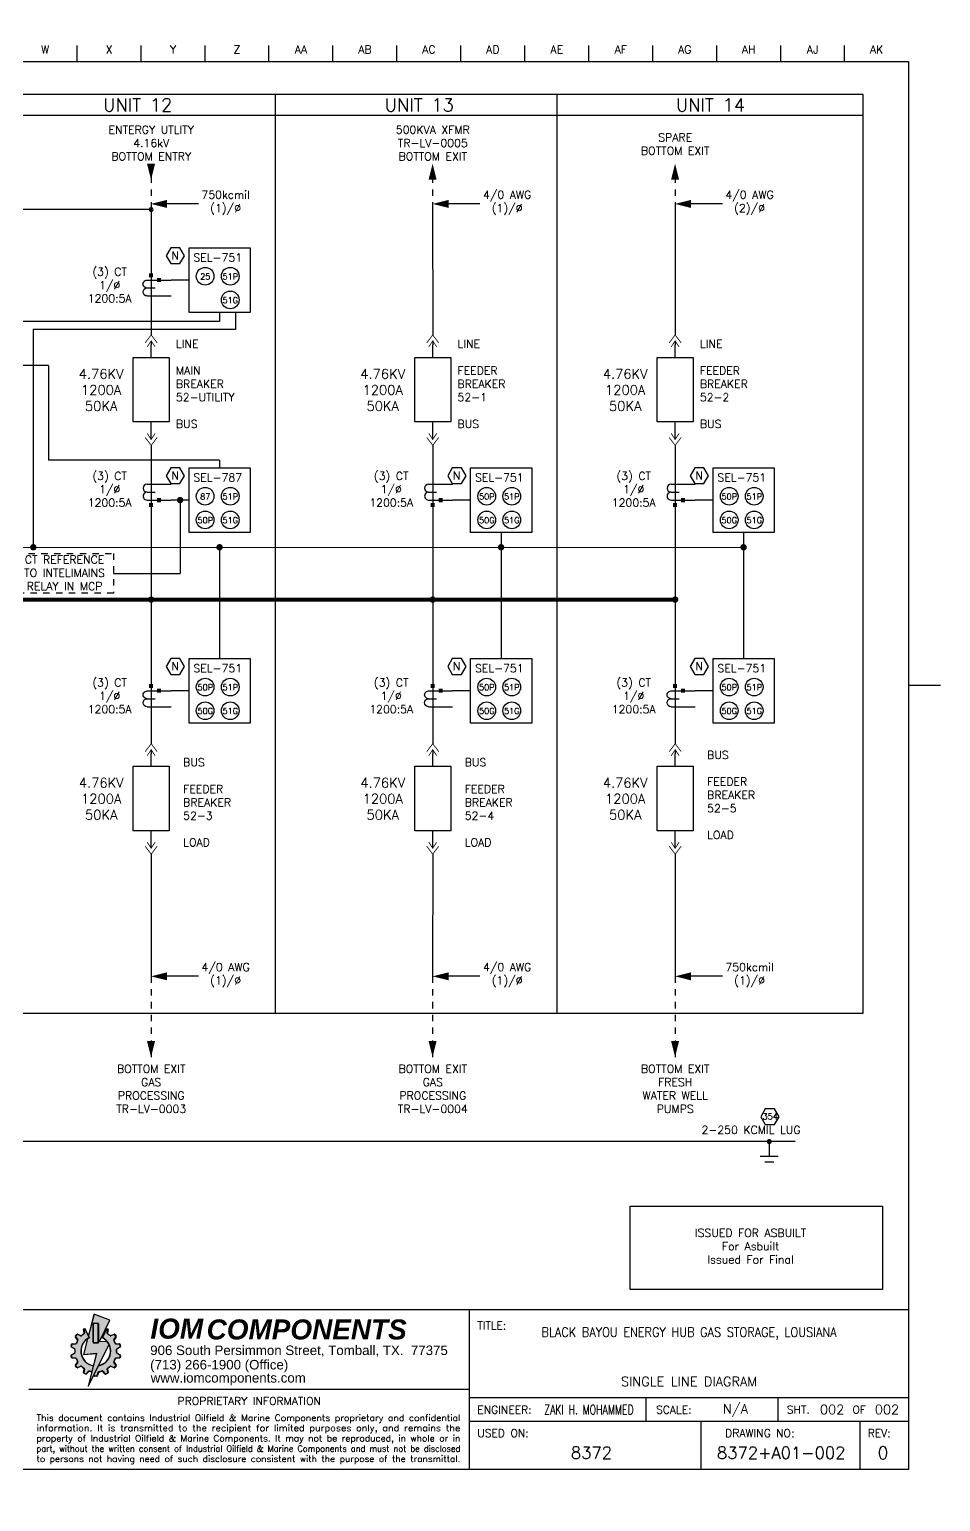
# Model space of a CAD drawing. Header units: inches. Extents: x -0.7 to 34.5, y -0.5 to 22.5.
# Drawn here: x 20.25 to 34.5, y -0.5 to 22.5 of the extents above; entities that cross this region are included whole.
import ezdxf
from ezdxf.enums import TextEntityAlignment as Align

# ---------------------------------------------------------------- set-up
doc = ezdxf.new("R2010")
doc.units = ezdxf.units.IN
doc.header["$MEASUREMENT"] = 0
doc.linetypes.add('HIDDEN', pattern=[0.375, 0.25, -0.125])
for name, color, linetype in [('BM', 5, 'Continuous'), ('INFORBORDER', 3, 'Continuous'), ('OBJ', 3, 'Continuous'), ('SYMS', 7, 'Continuous'), ('TEXT', 3, 'Continuous'), ('TEXT2', 8, 'Continuous'), ('WIRES', 7, 'Continuous')]:
    doc.layers.add(name, color=color, linetype=linetype)
doc.styles.add('IDS', font='arial.ttf')
doc.styles.add('LOGO', font='arialbi.ttf')
doc.styles.get("Standard").update_dxf_attribs({"font": 'ROMANS.SHX'})
doc.styles.add('TITLEBLK', font='romans.shx')
doc.styles.add('WD', font='txt')

# ---------------------------------------------------------------- blocks, each defined once
blk = doc.blocks.new('TITLE')
at = {"layer": 'TEXT', "style": 'TITLEBLK'}
for tag, height, p in [('LINE1', 0.148, (3.433, -0.311)), ('LINE2', 0.148, (3.433, -0.561)), ('LINE3', 0.148, (3.433, -0.811)), ('LINE4', 0.148, (3.433, -1.061)), ('ENG', 0.148, (1.868, -1.501)), ('SCALE', 0.148, (4.159, -1.498)), ('SHT', 0.148, (5.67, -1.499)), ('OF', 0.148, (6.528, -1.499)), ('PROJECT', 0.148, (1.907, -2.173)), ('DWGNO', 0.197, (4.983, -2.173)), ('REV', 0.197, (6.467, -2.173))]:
    blk.add_attdef(tag, text='', height=height, dxfattribs=at).set_placement(p, align=Align.MIDDLE)
blk = doc.blocks.new('IOM_TITLE_BLOCK_BORDER')
at = {"layer": 'INFORBORDER', "color": 5}
for p, q in [((17, 22), (17, 22.5)), ((1, 22), (1, 22.25)), ((2, 22), (2, 22.25)), ((3, 22), (3, 22.25)), ((4, 22), (4, 22.25)), ((5, 22), (5, 22.25)), ((6, 22), (6, 22.25)), ((7, 22), (7, 22.25)), ((8, 22), (8, 22.25)), ((9, 22), (9, 22.25)), ((10, 22), (10, 22.25)), ((11, 22), (11, 22.25)), ((12, 22), (12, 22.25)), ((13, 22), (13, 22.25)), ((14, 22), (14, 22.25)), ((15, 22), (15, 22.25)), ((16, 22), (16, 22.25)), ((18, 22), (18, 22.25)), ((19, 22), (19, 22.25)), ((20, 22), (20, 22.25)), ((21, 22), (21, 22.25)), ((22, 22), (22, 22.25)), ((23, 22), (23, 22.25)), ((24, 22), (24, 22.25)), ((25, 22), (25, 22.25)), ((26, 22), (26, 22.25)), ((27, 22), (27, 22.25)), ((28, 22), (28, 22.25)), ((29, 22), (29, 22.25)), ((30, 22), (30, 22.25)), ((31, 22), (31, 22.25)), ((32, 22), (32, 22.25)), ((33, 22), (33, 22.25)), ((0, 0), (0, 22)), ((0, 22), (34, 22)), ((34, 22), (34, 0)), ((0, 12.25), (-0.5, 12.25)), ((34.5, 12.25), (34, 12.25)), ((34, 0), (0, 0)), ((17, -0.5), (17, 0))]:
    blk.add_line(p, q, dxfattribs=at)
at = {"color": 7, "ltscale": 0.2}
for s, p in [('A', (0.5, 22.125)), ('B', (1.5, 22.125)), ('C', (2.5, 22.125)), ('D', (3.5, 22.125)), ('E', (4.5, 22.125)), ('F', (5.5, 22.125)), ('G', (6.5, 22.125)), ('H', (7.5, 22.125)), ('J', (8.5, 22.125)), ('K', (9.5, 22.125)), ('L', (10.5, 22.125)), ('M', (11.5, 22.125)), ('N', (12.5, 22.125)), ('P', (13.5, 22.125)), ('Q', (14.5, 22.125)), ('R', (15.5, 22.125)), ('S', (16.5, 22.125)), ('T', (17.5, 22.125)), ('U', (18.5, 22.125)), ('V', (19.5, 22.125)), ('W', (20.5, 22.125)), ('X', (21.5, 22.125)), ('Y', (22.5, 22.125)), ('Z', (23.5, 22.125)), ('AA', (24.5, 22.125)), ('AB', (25.5, 22.125)), ('AC', (26.5, 22.125)), ('AD', (27.5, 22.125)), ('AE', (28.5, 22.125)), ('AF', (29.5, 22.125)), ('AG', (30.5, 22.125)), ('AH', (31.5, 22.125)), ('AJ', (32.5, 22.125)), ('AK', (33.5, 22.125))]:
    blk.add_text(s, height=0.125, dxfattribs=at).set_placement(p, align=Align.CENTER)
blk = doc.blocks.new('A$Cb4c55d7e')
at = {"ltscale": 0.2}
h = blk.add_hatch(color=9, dxfattribs=at)
h.dxf.hatch_style = 1
h.paths.add_polyline_path([(0.282, 0.758), (0.215, 0.898), (0.203, 0.892, 0.339454), (0.199, 0.884), (0.209, 0.832, -0.298347), (0.203, 0.818, 0.037598), (0.165, 0.787, -0.298347), (0.15, 0.785), (0.101, 0.806, 0.339454), (0.093, 0.804), (0.072, 0.778, 0.339454), (0.072, 0.77), (0.104, 0.727, -0.298347), (0.105, 0.711, 0.037598), (0.083, 0.667, -0.298347), (0.071, 0.658), (0.018, 0.656, 0.339454), (0.011, 0.651), (0.004, 0.618, 0.339454), (0.007, 0.611), (0.054, 0.586, -0.298347), (0.062, 0.573, 0.037598), (0.062, 0.524, -0.298347), (0.054, 0.51), (0.007, 0.485, 0.339454), (0.004, 0.478), (0.011, 0.445, 0.339454), (0.018, 0.44), (0.071, 0.438, -0.298347), (0.083, 0.429, 0.037598), (0.105, 0.385, -0.298347), (0.104, 0.37), (0.072, 0.327, 0.339454), (0.072, 0.318), (0.093, 0.292, 0.339454), (0.101, 0.29), (0.15, 0.311, -0.298347), (0.165, 0.309, 0.037598), (0.203, 0.278, -0.298347), (0.209, 0.264), (0.199, 0.212, 0.339454), (0.203, 0.204), (0.233, 0.19, 0.339454), (0.241, 0.192), (0.276, 0.232, -0.298347), (0.291, 0.236, 0.028018), (0.326, 0.227), (0.338, 0.272), (0.349, 0.317, -0.726415)])
h.paths.add_polyline_path([(0.426, 0.973, 0.414214), (0.42, 0.98), (0.355, 0.98, 0.414214), (0.348, 0.973), (0.348, 0.685, 0.414214), (0.355, 0.678), (0.42, 0.678, 0.414214), (0.426, 0.685)])
at = {"ltscale": 0.2, "true_color": 0xffe52b}
h = blk.add_hatch(color=2, dxfattribs=at)
h.dxf.hatch_style = 1
h.paths.add_polyline_path([(0.606, 1.032), (0.36, 1.122), (0.272, 0.788), (0.287, 0.756, 0.035268), (0.259, 0.74), (0.194, 0.496), (0.398, 0.513), (0.27, 0.001), (0.594, 0.652, 0.047663), (0.57, 0.689), (0.444, 0.696)])
h.paths.add_polyline_path([(0.43, 0.973), (0.43, 0.685, -0.414214), (0.42, 0.675), (0.355, 0.675, -0.414214), (0.344, 0.685), (0.344, 0.973, -0.414214), (0.355, 0.984), (0.42, 0.984, -0.414214)], flags=16)
h.paths.add_polyline_path([(0.426, 0.973), (0.426, 0.685, -0.414214), (0.42, 0.678), (0.355, 0.678, -0.414214), (0.348, 0.685), (0.348, 0.973, -0.414214), (0.355, 0.98), (0.42, 0.98, -0.414214)], flags=0)
at = {"ltscale": 0.2}
h = blk.add_hatch(color=9, dxfattribs=at)
h.dxf.hatch_style = 1
h.paths.add_polyline_path([(0.428, 0.317), (0.359, 0.18), (0.364, 0.164, 0.339454), (0.37, 0.159), (0.404, 0.159, 0.339454), (0.411, 0.164), (0.424, 0.215, -0.298347), (0.436, 0.225, 0.037598), (0.484, 0.236, -0.298347), (0.498, 0.232), (0.533, 0.192, 0.339454), (0.541, 0.19), (0.571, 0.204, 0.339454), (0.575, 0.212), (0.565, 0.264, -0.298347), (0.571, 0.278, 0.037598), (0.609, 0.309, -0.298347), (0.624, 0.311), (0.673, 0.29, 0.339454), (0.681, 0.292), (0.702, 0.318, 0.339454), (0.702, 0.327), (0.671, 0.37, -0.298347), (0.67, 0.385, 0.037598), (0.691, 0.429, -0.298347), (0.703, 0.438), (0.757, 0.44, 0.339454), (0.763, 0.445), (0.771, 0.478, 0.339454), (0.767, 0.485), (0.72, 0.51, -0.298347), (0.713, 0.524, 0.037598), (0.713, 0.573, -0.298347), (0.72, 0.586), (0.767, 0.611, 0.339454), (0.771, 0.618), (0.763, 0.651, 0.339454), (0.757, 0.656), (0.703, 0.658, -0.298347), (0.691, 0.667, 0.037598), (0.67, 0.711, -0.298347), (0.671, 0.727), (0.702, 0.77, 0.339454), (0.702, 0.778), (0.681, 0.804, 0.339454), (0.673, 0.806), (0.624, 0.785, -0.298347), (0.609, 0.787, 0.037598), (0.571, 0.818, -0.298347), (0.565, 0.832), (0.575, 0.884, 0.339454), (0.571, 0.892), (0.559, 0.898), (0.492, 0.758, -0.723256)])
at = {"color": 7, "linetype": 'Continuous', "lineweight": 25}
for p, q in [((0.359, 1.119), (0.271, 0.789)), ((0.36, 1.122), (0.272, 0.788)), ((0.344, 0.685), (0.344, 0.973)), ((0.344, 0.973), (0.348, 0.973)), ((0.348, 0.973), (0.348, 0.685)), ((0.355, 0.984), (0.355, 0.98)), ((0.355, 0.984), (0.42, 0.984)), ((0.42, 0.98), (0.355, 0.98)), ((0.36, 1.122), (0.359, 1.119)), ((0.606, 1.032), (0.36, 1.122)), ((0.42, 0.984), (0.42, 0.98)), ((0.426, 0.685), (0.426, 0.973)), ((0.43, 0.973), (0.426, 0.973)), ((0.43, 0.973), (0.43, 0.685)), ((0.444, 0.696), (0.606, 1.032)), ((0.445, 0.696), (0.605, 1.029)), ((0.606, 1.032), (0.605, 1.029)), ((0.069, 0.78), (0.09, 0.806)), ((0.069, 0.78), (0.072, 0.778)), ((0.069, 0.767), (0.072, 0.77)), ((0.101, 0.724), (0.069, 0.767)), ((0.093, 0.804), (0.072, 0.778)), ((0.072, 0.77), (0.104, 0.727)), ((0.09, 0.806), (0.093, 0.804)), ((0.103, 0.809), (0.101, 0.806)), ((0.15, 0.785), (0.101, 0.806)), ((0.101, 0.724), (0.104, 0.727)), ((0.102, 0.713), (0.105, 0.711)), ((0.103, 0.809), (0.152, 0.788)), ((0.152, 0.788), (0.15, 0.785)), ((0.163, 0.79), (0.165, 0.787)), ((0.258, 0.74), (0.193, 0.493)), ((0.259, 0.74), (0.194, 0.496)), ((0.206, 0.831), (0.196, 0.884)), ((0.196, 0.884), (0.199, 0.884)), ((0.199, 0.884), (0.209, 0.832)), ((0.201, 0.895), (0.217, 0.902)), ((0.201, 0.895), (0.203, 0.892)), ((0.201, 0.821), (0.203, 0.818)), ((0.215, 0.898), (0.203, 0.892)), ((0.206, 0.831), (0.209, 0.832)), ((0.217, 0.902), (0.215, 0.898)), ((0.282, 0.758), (0.215, 0.898)), ((0.217, 0.902), (0.287, 0.756)), ((0.57, 0.689), (0.444, 0.696)), ((0.487, 0.756), (0.558, 0.902)), ((0.559, 0.898), (0.492, 0.758)), ((0.558, 0.902), (0.573, 0.895)), ((0.558, 0.902), (0.559, 0.898)), ((0.571, 0.892), (0.559, 0.898)), ((0.565, 0.832), (0.575, 0.884)), ((0.565, 0.832), (0.569, 0.831)), ((0.579, 0.884), (0.569, 0.831)), ((0.573, 0.895), (0.571, 0.892)), ((0.571, 0.818), (0.573, 0.821)), ((0.579, 0.884), (0.575, 0.884)), ((0.609, 0.787), (0.612, 0.79)), ((0.623, 0.788), (0.672, 0.809)), ((0.624, 0.785), (0.623, 0.788)), ((0.673, 0.806), (0.624, 0.785)), ((0.67, 0.711), (0.673, 0.713)), ((0.671, 0.727), (0.702, 0.77)), ((0.671, 0.727), (0.673, 0.724)), ((0.673, 0.806), (0.672, 0.809)), ((0.705, 0.767), (0.673, 0.724)), ((0.681, 0.804), (0.684, 0.806)), ((0.702, 0.778), (0.681, 0.804)), ((0.684, 0.806), (0.705, 0.78)), ((0.702, 0.778), (0.705, 0.78)), ((0.702, 0.77), (0.705, 0.767)), ((0, 0.619), (0.008, 0.652)), ((0, 0.619), (0.004, 0.618)), ((0, 0.477), (0.004, 0.478)), ((0.008, 0.444), (0, 0.477)), ((0.011, 0.651), (0.004, 0.618)), ((0.004, 0.478), (0.011, 0.445)), ((0.005, 0.608), (0.007, 0.611)), ((0.053, 0.583), (0.005, 0.608)), ((0.005, 0.488), (0.053, 0.513)), ((0.005, 0.488), (0.007, 0.485)), ((0.007, 0.611), (0.054, 0.586)), ((0.054, 0.51), (0.007, 0.485)), ((0.008, 0.652), (0.011, 0.651)), ((0.017, 0.66), (0.071, 0.662)), ((0.017, 0.66), (0.018, 0.656)), ((0.071, 0.658), (0.018, 0.656)), ((0.053, 0.583), (0.054, 0.586)), ((0.053, 0.513), (0.054, 0.51)), ((0.058, 0.573), (0.062, 0.573)), ((0.058, 0.523), (0.062, 0.524)), ((0.071, 0.662), (0.071, 0.658)), ((0.08, 0.669), (0.083, 0.667)), ((0.193, 0.493), (0.397, 0.509)), ((0.194, 0.496), (0.193, 0.493)), ((0.194, 0.496), (0.398, 0.513)), ((0.27, 0.001), (0.594, 0.652)), ((0.398, 0.513), (0.27, 0.001)), ((0.348, 0.685), (0.344, 0.685)), ((0.397, 0.509), (0.349, 0.32)), ((0.355, 0.678), (0.42, 0.678)), ((0.355, 0.678), (0.355, 0.675)), ((0.42, 0.675), (0.355, 0.675)), ((0.398, 0.513), (0.397, 0.509)), ((0.42, 0.678), (0.42, 0.675)), ((0.426, 0.685), (0.43, 0.685)), ((0.43, 0.321), (0.594, 0.651)), ((0.691, 0.667), (0.694, 0.669)), ((0.703, 0.658), (0.704, 0.662)), ((0.757, 0.656), (0.703, 0.658)), ((0.704, 0.662), (0.757, 0.66)), ((0.713, 0.573), (0.716, 0.573)), ((0.713, 0.524), (0.716, 0.523)), ((0.72, 0.586), (0.767, 0.611)), ((0.72, 0.586), (0.722, 0.583)), ((0.72, 0.51), (0.722, 0.513)), ((0.767, 0.485), (0.72, 0.51)), ((0.769, 0.608), (0.722, 0.583)), ((0.722, 0.513), (0.769, 0.488)), ((0.757, 0.656), (0.757, 0.66)), ((0.763, 0.651), (0.767, 0.652)), ((0.771, 0.618), (0.763, 0.651)), ((0.763, 0.445), (0.771, 0.478)), ((0.767, 0.652), (0.774, 0.619)), ((0.767, 0.611), (0.769, 0.608)), ((0.767, 0.485), (0.769, 0.488)), ((0.774, 0.477), (0.767, 0.444)), ((0.771, 0.618), (0.774, 0.619)), ((0.771, 0.478), (0.774, 0.477)), ((0.008, 0.444), (0.011, 0.445)), ((0.017, 0.436), (0.018, 0.44)), ((0.071, 0.434), (0.017, 0.436)), ((0.018, 0.44), (0.071, 0.438)), ((0.069, 0.329), (0.101, 0.372)), ((0.069, 0.329), (0.072, 0.327)), ((0.069, 0.316), (0.072, 0.318)), ((0.09, 0.29), (0.069, 0.316)), ((0.071, 0.434), (0.071, 0.438)), ((0.104, 0.37), (0.072, 0.327)), ((0.072, 0.318), (0.093, 0.292)), ((0.08, 0.428), (0.083, 0.429)), ((0.09, 0.29), (0.093, 0.292)), ((0.101, 0.372), (0.104, 0.37)), ((0.101, 0.29), (0.15, 0.311)), ((0.103, 0.287), (0.101, 0.29)), ((0.102, 0.383), (0.105, 0.385)), ((0.152, 0.308), (0.103, 0.287)), ((0.152, 0.308), (0.15, 0.311)), ((0.163, 0.306), (0.165, 0.309)), ((0.196, 0.212), (0.206, 0.265)), ((0.209, 0.264), (0.199, 0.212)), ((0.201, 0.275), (0.203, 0.278)), ((0.206, 0.265), (0.209, 0.264)), ((0.241, 0.192), (0.276, 0.232)), ((0.27, 0), (0.428, 0.317)), ((0.338, 0.272), (0.27, 0)), ((0.279, 0.23), (0.276, 0.232)), ((0.29, 0.233), (0.291, 0.236)), ((0.484, 0.236), (0.485, 0.233)), ((0.498, 0.232), (0.495, 0.23)), ((0.498, 0.232), (0.533, 0.192)), ((0.565, 0.264), (0.569, 0.265)), ((0.575, 0.212), (0.565, 0.264)), ((0.569, 0.265), (0.579, 0.212)), ((0.571, 0.278), (0.573, 0.275)), ((0.609, 0.309), (0.612, 0.306)), ((0.624, 0.311), (0.623, 0.308)), ((0.672, 0.287), (0.623, 0.308)), ((0.624, 0.311), (0.673, 0.29)), ((0.67, 0.385), (0.673, 0.383)), ((0.671, 0.37), (0.673, 0.372)), ((0.702, 0.327), (0.671, 0.37)), ((0.673, 0.372), (0.705, 0.329)), ((0.681, 0.292), (0.702, 0.318)), ((0.681, 0.292), (0.684, 0.29)), ((0.705, 0.316), (0.684, 0.29)), ((0.691, 0.429), (0.694, 0.428)), ((0.702, 0.327), (0.705, 0.329)), ((0.702, 0.318), (0.705, 0.316)), ((0.703, 0.438), (0.757, 0.44)), ((0.703, 0.438), (0.704, 0.434)), ((0.757, 0.436), (0.704, 0.434)), ((0.757, 0.44), (0.757, 0.436)), ((0.763, 0.445), (0.767, 0.444)), ((0.196, 0.212), (0.199, 0.212)), ((0.201, 0.201), (0.203, 0.204)), ((0.232, 0.187), (0.201, 0.201)), ((0.203, 0.204), (0.233, 0.19)), ((0.232, 0.187), (0.233, 0.19)), ((0.244, 0.189), (0.241, 0.192)), ((0.279, 0.23), (0.244, 0.189)), ((0.36, 0.163), (0.357, 0.175)), ((0.359, 0.18), (0.364, 0.164)), ((0.364, 0.164), (0.36, 0.163)), ((0.37, 0.159), (0.37, 0.155)), ((0.37, 0.159), (0.404, 0.159)), ((0.404, 0.155), (0.37, 0.155)), ((0.404, 0.159), (0.404, 0.155)), ((0.411, 0.164), (0.424, 0.215)), ((0.411, 0.164), (0.414, 0.163)), ((0.428, 0.214), (0.414, 0.163)), ((0.424, 0.215), (0.428, 0.214)), ((0.53, 0.189), (0.495, 0.23)), ((0.533, 0.192), (0.53, 0.189)), ((0.541, 0.19), (0.571, 0.204)), ((0.541, 0.19), (0.543, 0.187)), ((0.573, 0.201), (0.543, 0.187)), ((0.571, 0.204), (0.573, 0.201)), ((0.575, 0.212), (0.579, 0.212))]:
    blk.add_line(p, q, dxfattribs=at)
at = {"color": 7, "ltscale": 0.2}
blk.add_line((0.436, 0.225), (0.436, 0.222), dxfattribs=at)
at = {"color": 7, "linetype": 'Continuous', "lineweight": 25}
for centre, radius, start, end in [((0.355, 0.973), 0.0103, 90, 180), ((0.355, 0.973), 0.00679, 90, 180), ((0.42, 0.973), 0.0103, 0, 90), ((0.42, 0.973), 0.00679, 0, 90), ((0.077, 0.774), 0.0103, 141.4286, 216.4286), ((0.077, 0.774), 0.00679, 141.4286, 216.4286), ((0.387, 0.548), 0.33, 149.9794, 158.5921), ((0.387, 0.548), 0.326, 149.9794, 158.5921), ((0.098, 0.8), 0.0103, 66.4286, 141.4286), ((0.098, 0.8), 0.00679, 66.4286, 141.4286), ((0.093, 0.718), 0.0103, 329.9794, 36.4286), ((0.093, 0.718), 0.0138, 329.9794, 36.4286), ((0.156, 0.797), 0.0138, 246.4286, 312.8778), ((0.156, 0.797), 0.0103, 246.4286, 312.8778), ((0.387, 0.548), 0.234, 116.5742, 260.5503), ((0.387, 0.548), 0.231, 115.7143, 260.6066), ((0.387, 0.548), 0.33, 124.2651, 132.8778), ((0.387, 0.548), 0.326, 124.2651, 132.8778), ((0.206, 0.886), 0.0103, 115.7143, 190.7143), ((0.206, 0.886), 0.00679, 115.7143, 190.7143), ((0.196, 0.829), 0.0103, 304.2651, 10.7143), ((0.196, 0.829), 0.0138, 304.2651, 10.7143), ((0.387, 0.548), 0.234, 279.9196, 63.4258), ((0.387, 0.548), 0.231, 280.5916, 64.2857), ((0.579, 0.829), 0.0138, 169.2857, 235.7349), ((0.579, 0.829), 0.0103, 169.2857, 235.7349), ((0.568, 0.886), 0.00679, 349.2857, 64.2857), ((0.387, 0.548), 0.326, 47.1222, 55.7349), ((0.568, 0.886), 0.0103, 349.2857, 64.2857), ((0.387, 0.548), 0.33, 47.1222, 55.7349), ((0.619, 0.797), 0.0138, 227.1222, 293.5714), ((0.619, 0.797), 0.0103, 227.1222, 293.5714), ((0.682, 0.718), 0.0138, 143.5714, 210.0206), ((0.387, 0.548), 0.326, 21.4079, 30.0206), ((0.682, 0.718), 0.0103, 143.5714, 210.0206), ((0.676, 0.8), 0.0103, 38.5714, 113.5714), ((0.676, 0.8), 0.00679, 38.5714, 113.5714), ((0.387, 0.548), 0.33, 21.4079, 30.0206), ((0.697, 0.774), 0.00679, 323.5714, 38.5714), ((0.697, 0.774), 0.0103, 323.5714, 38.5714), ((0.01, 0.617), 0.0103, 167.1429, 242.1429), ((0.01, 0.479), 0.0103, 117.8571, 192.8571), ((0.01, 0.617), 0.00679, 167.1429, 242.1429), ((0.01, 0.479), 0.00679, 117.8571, 192.8571), ((0.018, 0.65), 0.0103, 92.1429, 167.1429), ((0.018, 0.65), 0.00679, 92.1429, 167.1429), ((0.048, 0.574), 0.0103, 355.6936, 62.1429), ((0.048, 0.523), 0.0103, 297.8571, 4.3064), ((0.048, 0.574), 0.0138, 355.6936, 62.1429), ((0.048, 0.523), 0.0138, 297.8571, 4.3064), ((0.387, 0.548), 0.33, 175.6936, 184.3064), ((0.387, 0.548), 0.326, 175.6936, 184.3064), ((0.07, 0.672), 0.0103, 272.1429, 338.5921), ((0.07, 0.672), 0.0138, 272.1429, 338.5921), ((0.355, 0.685), 0.0103, 180, 270), ((0.355, 0.685), 0.00679, 180, 270), ((0.42, 0.685), 0.00679, 270, 0), ((0.42, 0.685), 0.0103, 270, 0), ((0.704, 0.672), 0.0138, 201.4079, 267.8571), ((0.704, 0.672), 0.0103, 201.4079, 267.8571), ((0.726, 0.574), 0.0138, 117.8571, 184.3064), ((0.387, 0.548), 0.326, 355.6936, 4.3064), ((0.726, 0.523), 0.0138, 175.6936, 242.1429), ((0.726, 0.574), 0.0103, 117.8571, 184.3064), ((0.387, 0.548), 0.33, 355.6936, 4.3064), ((0.726, 0.523), 0.0103, 175.6936, 242.1429), ((0.757, 0.65), 0.0103, 12.8571, 87.8571), ((0.757, 0.65), 0.00679, 12.8571, 87.8571), ((0.764, 0.617), 0.00679, 297.8571, 12.8571), ((0.764, 0.479), 0.00679, 347.1429, 62.1429), ((0.764, 0.617), 0.0103, 297.8571, 12.8571), ((0.764, 0.479), 0.0103, 347.1429, 62.1429), ((0.018, 0.447), 0.0103, 192.8571, 267.8571), ((0.018, 0.447), 0.00679, 192.8571, 267.8571), ((0.077, 0.323), 0.0103, 143.5714, 218.5714), ((0.07, 0.424), 0.0138, 21.4079, 87.8571), ((0.07, 0.424), 0.0103, 21.4079, 87.8571), ((0.077, 0.323), 0.00679, 143.5714, 218.5714), ((0.387, 0.548), 0.33, 201.4079, 210.0206), ((0.387, 0.548), 0.326, 201.4079, 210.0206), ((0.098, 0.296), 0.0103, 218.5714, 293.5714), ((0.098, 0.296), 0.00679, 218.5714, 293.5714), ((0.093, 0.378), 0.0103, 323.5714, 30.0206), ((0.093, 0.378), 0.0138, 323.5714, 30.0206), ((0.156, 0.299), 0.0138, 47.1222, 113.5714), ((0.156, 0.299), 0.0103, 47.1222, 113.5714), ((0.387, 0.548), 0.33, 227.1222, 235.7349), ((0.387, 0.548), 0.326, 227.1222, 235.7349), ((0.196, 0.267), 0.0103, 349.2857, 55.7349), ((0.196, 0.267), 0.0138, 349.2857, 55.7349), ((0.287, 0.223), 0.0138, 72.8365, 139.2857), ((0.287, 0.223), 0.0103, 72.8365, 139.2857), ((0.387, 0.548), 0.33, 252.8365, 259.2211), ((0.387, 0.548), 0.326, 252.8365, 259.256), ((0.387, 0.548), 0.326, 278.5508, 287.1635), ((0.387, 0.548), 0.33, 278.5508, 287.1635), ((0.488, 0.223), 0.0138, 40.7143, 107.1635), ((0.488, 0.223), 0.0103, 40.7143, 107.1635), ((0.579, 0.267), 0.0138, 124.2651, 190.7143), ((0.579, 0.267), 0.0103, 124.2651, 190.7143), ((0.387, 0.548), 0.326, 304.2651, 312.8778), ((0.387, 0.548), 0.33, 304.2651, 312.8778), ((0.619, 0.299), 0.0138, 66.4286, 132.8778), ((0.619, 0.299), 0.0103, 66.4286, 132.8778), ((0.682, 0.378), 0.0138, 149.9794, 216.4286), ((0.387, 0.548), 0.326, 329.9794, 338.5921), ((0.682, 0.378), 0.0103, 149.9794, 216.4286), ((0.676, 0.296), 0.0103, 246.4286, 321.4286), ((0.387, 0.548), 0.33, 329.9794, 338.5921), ((0.676, 0.296), 0.00679, 246.4286, 321.4286), ((0.704, 0.424), 0.0138, 92.1429, 158.5921), ((0.704, 0.424), 0.0103, 92.1429, 158.5921), ((0.697, 0.323), 0.00679, 321.4286, 36.4286), ((0.697, 0.323), 0.0103, 321.4286, 36.4286), ((0.757, 0.447), 0.00679, 272.1429, 347.1429), ((0.757, 0.447), 0.0103, 272.1429, 347.1429), ((0.206, 0.211), 0.0103, 169.2857, 244.2857), ((0.206, 0.211), 0.00679, 169.2857, 244.2857), ((0.236, 0.196), 0.0103, 244.2857, 319.2857), ((0.236, 0.196), 0.00679, 244.2857, 319.2857), ((0.37, 0.165), 0.0103, 195, 270), ((0.37, 0.165), 0.00679, 195, 270), ((0.404, 0.165), 0.00679, 270, 345), ((0.404, 0.165), 0.0103, 270, 345), ((0.438, 0.212), 0.0138, 98.5508, 165), ((0.438, 0.212), 0.0103, 98.5508, 165), ((0.538, 0.196), 0.0103, 220.7143, 295.7143), ((0.538, 0.196), 0.00679, 220.7143, 295.7143), ((0.568, 0.211), 0.00679, 295.7143, 10.7143), ((0.568, 0.211), 0.0103, 295.7143, 10.7143)]:
    blk.add_arc(centre, radius, start, end, dxfattribs=at)
for points in [[(0.287, 0.756), (0.285, 0.757), (0.284, 0.757), (0.282, 0.758)], [(0.487, 0.756), (0.489, 0.757), (0.491, 0.757), (0.492, 0.758)]]:
    blk.add_open_spline(points, degree=3, dxfattribs=at)
blk = doc.blocks.new('CSHEXA')
for p, q in [((-0.072, 0.124), (-0.144, 0)), ((-0.144, 0), (-0.072, -0.124)), ((0.072, 0.124), (-0.072, 0.124)), ((0.144, 0), (0.072, 0.124)), ((0.072, -0.124), (0.144, 0)), ((-0.072, -0.124), (0.072, -0.124))]:
    blk.add_line(p, q)
blk = doc.blocks.new('VC01PJ_1-')
blk.add_line((0, -0.031), (0, -0.094))
for points in [[(-0.094, -0.062, 0.0125, 0.0125, 0), (0, 0.062, 0.0125, 0.0125, 0), (0.094, -0.062, 0, 0, 0)], [(0.062, -0.125, 0.0125, 0.0125, 0), (0, -0.031, 0.0125, 0.0125, 0), (-0.062, -0.125, 0, 0, 0)]]:
    blk.add_lwpolyline(points, format="xyseb")
at = {"linetype": 'Continuous', "style": 'WD', "width": 0.85, "flags": 8}
blk.add_attdef('TERM01', text='', height=0.125, dxfattribs=at).set_placement((-0.055, 0.113), align=Align.RIGHT)
at = {"style": 'WD', "width": 0.85}
for tag, p in [('INST', (0.219, 0.25)), ('TAG1', (0.221, -0.092)), ('LOC', (0.219, 0.078)), ('DESC1', (0.219, -0.266)), ('DESC2', (0.219, -0.438)), ('DESC3', (0.219, -0.609))]:
    blk.add_attdef(tag, p, '', height=0.125, dxfattribs=at)
at = {"style": 'WD'}
for tag, p, height, flags in [('FAMILY', (-0.132, 0.064), 0.01, 9), ('X2TERM01', (0, 0.062), 0.0125, 1), ('X2TERMDESC01', (0.026, 0.042), 0.01, 1), ('X8TERM02', (0, -0.094), 0.0125, 1), ('X8TERMDESC02', (0.013, -0.115), 0.01, 1)]:
    blk.add_attdef(tag, p, '', height=height, dxfattribs=dict(at, flags=flags))
at = {"linetype": 'Continuous', "style": 'WD', "flags": 9}
for tag, p in [('MFG', (-0.109, 0)), ('CAT', (-0.107, 0.019)), ('ASSYCODE', (-0.109, -0.014))]:
    blk.add_attdef(tag, text='', height=0.01, dxfattribs=at).set_placement(p, align=Align.CENTER)
at = {"linetype": 'Continuous', "style": 'WD', "width": 0.85, "flags": 8}
blk.add_attdef('TERM02', text='', height=0.125, dxfattribs=at).set_placement((-0.041, -0.151), align=Align.TOP_RIGHT)
at = {"color": 7, "style": 'WD', "flags": 1}
blk.add_attdef('WDTYPE', (-0.237, -0.081), '', height=0.01, dxfattribs=at)
at = {"style": 'WD', "flags": 9}
blk.add_attdef('WDBLKNAM', text='', height=0.01, dxfattribs=at).set_placement((-0.16, -0.106), align=Align.RIGHT)
at = {"style": 'WD'}
for tag, p in [('X4LINK', (-0.125, -0.062)), ('X1LINK', (0.125, -0.062))]:
    blk.add_attdef(tag, p, '', height=0.01, dxfattribs=at)
blk = doc.blocks.new('1LCT1A')
at = {"layer": 'OBJ'}
for p, q in [((-0.062, 0.323), (0.312, 0.323)), ((-0.062, 0.198), (0.062, 0.198)), ((-0.062, 0.075), (0.312, 0.075))]:
    blk.add_line(p, q, dxfattribs=at)
for centre, radius, start, end in [((-0.062, 0.261), 0.0625, 90, 270), ((-0.063, 0.137), 0.0618, 89.3683, 270.6317)]:
    blk.add_arc(centre, radius, start, end, dxfattribs=at)
for points in [[(-0.031, -0.031), (-0.031, 0.031), (0.031, -0.031), (0.031, 0.031)], [(0.094, 0.042), (0.094, 0.105), (0.156, 0.042), (0.156, 0.105)]]:
    blk.add_solid(points, dxfattribs=at)
blk = doc.blocks.new('WD1005')
at = {"layer": 'OBJ', "const_width": 0.05}
blk.add_lwpolyline([(-0.025, 0, 1), (0.025, 0, 1)], format="xyb", close=True, dxfattribs=at)
blk = doc.blocks.new('WDDOT')
for radius in [0.03, 0.0187, 0.00929]:
    blk.add_circle((0, 0), radius)

msp = doc.modelspace()

# ---------------------------------------------------------------- linework, layer by layer
at = {"color": 4, "ltscale": 0.2}
for p, q in [((33.292, 21.485), (2.093, 21.485)), ((24.103, 7.133), (24.103, 21.485)), ((28.505, 7.133), (28.505, 21.485)), ((33.292, 7.133), (33.292, 21.485)), ((2.093, 21.163), (33.292, 21.163)), ((2.093, 7.133), (33.292, 7.133))]:
    msp.add_line(p, q, dxfattribs=at)
at = {"color": 7, "linetype": 'HIDDEN', "ltscale": 0.2}
for p, q in [((22.156, 20.201), (22.156, 19.774)), ((26.558, 20.201), (26.558, 19.774)), ((30.349, 20.201), (30.349, 19.774)), ((22.156, 7.706), (22.156, 6.445)), ((26.558, 7.706), (26.558, 6.445)), ((30.349, 7.706), (30.349, 6.445))]:
    msp.add_line(p, q, dxfattribs=at)
at = {"color": 7, "ltscale": 0.2}
for p, q in [((22.158, 19.685), (18.028, 19.685)), ((22.897, 19.774), (22.406, 19.774)), ((27.299, 19.774), (26.808, 19.774)), ((31.09, 19.774), (30.599, 19.774)), ((22.75, 18.584), (22.469, 18.584)), ((23.228, 18.079), (23.228, 17.938)), ((23.477, 18.079), (23.477, 17.812)), ((23.228, 17.938), (18.028, 17.938)), ((20.315, 17.812), (20.315, 14.41)), ((23.477, 17.812), (20.315, 17.812)), ((22.158, 17.376), (22.158, 17.571)), ((26.56, 17.376), (26.56, 17.571)), ((30.35, 17.376), (30.35, 17.571)), ((20.552, 17.247), (18.028, 17.247)), ((20.552, 17.247), (20.552, 15.769)), ((22.158, 16.158), (22.158, 16.368)), ((26.56, 16.158), (26.56, 16.368)), ((30.35, 16.158), (30.35, 16.368)), ((23.228, 15.769), (20.552, 15.769)), ((23.228, 15.769), (23.228, 15.652)), ((22.75, 15.147), (22.469, 15.147)), ((27.152, 15.147), (26.871, 15.147)), ((30.943, 15.147), (30.661, 15.147)), ((1.768, 14.406), (31.42, 14.41)), ((21.57, 14.002), (22.61, 14.002)), ((22.75, 12.166), (22.469, 12.166)), ((27.152, 12.166), (26.871, 12.166)), ((30.943, 12.166), (30.661, 12.166)), ((22.158, 10.989), (22.158, 11.184)), ((26.56, 10.989), (26.56, 11.184)), ((30.351, 10.989), (30.351, 11.184)), ((22.158, 9.771), (22.158, 9.981)), ((26.56, 9.771), (26.56, 9.981)), ((30.351, 9.771), (30.351, 9.981)), ((22.157, 9.615), (22.156, 7.706)), ((26.559, 9.615), (26.558, 7.706)), ((30.349, 9.615), (30.349, 7.706)), ((22.897, 7.706), (22.406, 7.706)), ((27.299, 7.706), (26.808, 7.706)), ((31.09, 7.706), (30.599, 7.706)), ((32.229, 5.124), (2.093, 5.124)), ((31.822, 5.124), (31.822, 4.891)), ((31.962, 4.891), (31.681, 4.891)), ((31.892, 4.805), (31.751, 4.805))]:
    msp.add_line(p, q, dxfattribs=at)
for points in [[(22.156, 20.152, 0, 0.125, 0), (22.156, 20.402, 0.125, 0.125, 0)], [(26.558, 20.402, 0, 0.125, 0), (26.558, 20.152, 0.125, 0.125, 0)], [(30.349, 20.402, 0, 0.125, 0), (30.349, 20.152, 0.125, 0.125, 0)], [(22.156, 19.774, 0, 0.125, 0), (22.406, 19.774, 0.125, 0.125, 0)], [(26.558, 19.774, 0, 0.125, 0), (26.808, 19.774, 0.125, 0.125, 0)], [(30.349, 19.774, 0, 0.125, 0), (30.599, 19.774, 0.125, 0.125, 0)], [(1.768, 13.592, 0.0625, 0.0625, 0), (30.35, 13.592, 0.125, 0.125, 0)], [(22.156, 7.706, 0, 0.125, 0), (22.406, 7.706, 0.125, 0.125, 0)], [(26.558, 7.706, 0, 0.125, 0), (26.808, 7.706, 0.125, 0.125, 0)], [(30.349, 7.706, 0, 0.125, 0), (30.599, 7.706, 0.125, 0.125, 0)], [(22.156, 6.445, 0, 0.125, 0), (22.156, 6.695, 0.125, 0.125, 0)], [(26.558, 6.445, 0, 0.125, 0), (26.558, 6.695, 0.125, 0.125, 0)], [(30.349, 6.445, 0, 0.125, 0), (30.349, 6.695, 0.125, 0.125, 0)]]:
    msp.add_lwpolyline(points, format="xyseb", dxfattribs=at)
for points in [[(22.75, 19.09), (23.705, 19.09), (23.705, 18.079), (22.75, 18.079), (22.75, 19.09)], [(22.75, 15.652), (23.705, 15.652), (23.705, 14.641), (22.75, 14.641), (22.75, 15.652)], [(27.152, 15.652), (28.107, 15.652), (28.107, 14.641), (27.152, 14.641), (27.152, 15.652)], [(30.943, 15.652), (31.898, 15.652), (31.898, 14.641), (30.943, 14.641), (30.943, 15.652)], [(22.75, 12.672), (23.705, 12.672), (23.705, 11.661), (22.75, 11.661), (22.75, 12.672)], [(27.152, 12.672), (28.107, 12.672), (28.107, 11.661), (27.152, 11.661), (27.152, 12.672)], [(30.943, 12.672), (31.898, 12.672), (31.898, 11.661), (30.943, 11.661), (30.943, 12.672)]]:
    msp.add_lwpolyline(points, dxfattribs=at)
for points in [[(21.877, 17.376), (22.439, 17.376), (22.439, 16.368), (21.877, 16.368)], [(26.279, 17.376), (26.841, 17.376), (26.841, 16.368), (26.279, 16.368)], [(30.069, 17.376), (30.632, 17.376), (30.632, 16.368), (30.069, 16.368)], [(21.877, 10.989), (22.44, 10.989), (22.44, 9.981), (21.877, 9.981)], [(26.279, 10.989), (26.842, 10.989), (26.842, 9.981), (26.279, 9.981)], [(30.07, 10.989), (30.632, 10.989), (30.632, 9.981), (30.07, 9.981)], [(29.645, 4.114), (33.591, 4.114), (33.591, 2.812), (29.645, 2.812)]]:
    msp.add_lwpolyline(points, close=True, dxfattribs=at)
at = {"color": 7, "linetype": 'HIDDEN', "ltscale": 0.2}
msp.add_lwpolyline([(20.04, 14.312), (21.57, 14.312), (21.57, 13.692), (20.04, 13.692), (20.04, 14.312)], dxfattribs=at)
at = {"color": 7, "ltscale": 0.2}
for centre in [(23.002, 18.644), (23.394, 18.644), (23.394, 18.274), (23.002, 15.206), (23.394, 15.206), (27.404, 15.206), (27.796, 15.206), (31.195, 15.206), (31.586, 15.206), (23.002, 14.836), (23.394, 14.836), (27.404, 14.836), (27.796, 14.836), (31.195, 14.836), (31.586, 14.836), (23.002, 12.226), (23.394, 12.226), (27.404, 12.226), (27.796, 12.226), (31.195, 12.226), (31.586, 12.226), (23.002, 11.856), (23.394, 11.856), (27.404, 11.856), (27.796, 11.856), (31.195, 11.856), (31.586, 11.856)]:
    msp.add_circle(centre, 0.138, dxfattribs=at)
at = {"layer": 'INFORBORDER', "color": 5}
for p, q in [((0, 2.5), (34, 2.5)), ((27.134, 0), (27.134, 2.5)), ((20.243, 1.254), (27.134, 1.254))]:
    msp.add_line(p, q, dxfattribs=at)
at = {"layer": 'INFORBORDER', "color": 240}
for p, q in [((34, 1.122), (27.134, 1.122)), ((29.89, 1.122), (29.89, 0.753)), ((31.957, 1.122), (31.957, 0.753)), ((34, 0.753), (27.134, 0.753)), ((30.75, 0.753), (30.75, 0)), ((33.237, 0.753), (33.237, 0))]:
    msp.add_line(p, q, dxfattribs=at)
at = {"layer": 'WIRES', "color": 7, "ltscale": 0.2}
for p, q in [((22.156, 19.774), (22.158, 17.727)), ((26.558, 19.774), (26.56, 17.727)), ((30.349, 19.774), (30.35, 17.727)), ((22.158, 16.002), (22.158, 11.34)), ((26.56, 16.002), (26.56, 11.34)), ((30.35, 16.002), (30.351, 11.34)), ((22.61, 15.147), (22.61, 14.002)), ((27.629, 14.641), (27.63, 12.672)), ((31.42, 14.641), (31.42, 12.672)), ((23.227, 14.41), (23.228, 12.672))]:
    msp.add_line(p, q, dxfattribs=at)

# ---------------------------------------------------------------- block references
at = {"color": 7, "ltscale": 0.2}
for name, p in [('IOM_TITLE_BLOCK_BORDER', (0, 0)), ('A$Cb4c55d7e', (20.905, 1.304))]:
    msp.add_blockref(name, p, dxfattribs=at)
at = {"xscale": -0.9996, "yscale": 0.9996, "zscale": 0.9996, "rotation": 180}
for p in [(22.157, 18.659), (22.157, 12.241), (26.558, 12.241), (30.349, 12.241)]:
    msp.add_blockref('1LCT1A', p, dxfattribs=at)
at = {"xscale": 0.9996, "yscale": 0.9996, "zscale": 0.9996}
for p in [(22.157, 15.072), (26.558, 15.072), (30.349, 15.072)]:
    msp.add_blockref('1LCT1A', p, dxfattribs=at)
at = {"color": 0, "linetype": 'Continuous', "xscale": -1, "rotation": 180}
for p in [(22.61, 15.147), (20.315, 14.41), (23.227, 14.41), (27.629, 14.41), (31.42, 14.41), (22.158, 13.592), (26.56, 13.592), (30.35, 13.592)]:
    msp.add_blockref('WD1005', p, dxfattribs=at)
at = {"ltscale": 0.2}
ref = msp.add_blockref('TITLE', (27.134, 2.436), dxfattribs=at)
ref.add_attrib('LINE1', 'BLACK BAYOU ENERGY HUB GAS STORAGE, LOUSIANA', dxfattribs={"layer": 'TEXT', "height": 0.14766, "style": 'TITLEBLK', "width": 0.875}).set_placement((30.567, 2.125), align=Align.MIDDLE)
ref.add_attrib('LINE4', 'SINGLE LINE DIAGRAM', dxfattribs={"layer": 'TEXT', "height": 0.14766, "style": 'TITLEBLK'}).set_placement((30.567, 1.375), align=Align.MIDDLE)
ref.add_attrib('ENG', 'ZAKI H. MOHAMMED', dxfattribs={"layer": 'TEXT', "height": 0.14766, "style": 'TITLEBLK', "width": 0.725}).set_placement((29.002, 0.936), align=Align.MIDDLE)
ref.add_attrib('SCALE', 'N/A', dxfattribs={"layer": 'TEXT', "height": 0.1477, "style": 'TITLEBLK'}).set_placement((31.293, 0.938), align=Align.MIDDLE)
ref.add_attrib('SHT', '002', dxfattribs={"layer": 'TEXT', "height": 0.1477, "style": 'TITLEBLK'}).set_placement((32.804, 0.937), align=Align.MIDDLE)
ref.add_attrib('OF', '002', dxfattribs={"layer": 'TEXT', "height": 0.1477, "style": 'TITLEBLK'}).set_placement((33.662, 0.937), align=Align.MIDDLE)
ref.add_attrib('PROJECT', '8372', dxfattribs={"layer": 'TEXT', "height": 0.1875, "style": 'TITLEBLK'}).set_placement((29.041, 0.263), align=Align.MIDDLE)
ref.add_attrib('DWGNO', '8372+A01-002', dxfattribs={"layer": 'TEXT', "height": 0.1875, "style": 'TITLEBLK'}).set_placement((32.008, 0.263), align=Align.MIDDLE)
ref.add_attrib('REV', '0', dxfattribs={"layer": 'TEXT', "height": 0.197, "style": 'TITLEBLK'}).set_placement((33.601, 0.263), align=Align.MIDDLE)
at = {"layer": 'BM'}
for p in [(22.536, 18.965), (22.536, 15.528), (26.938, 15.528), (30.729, 15.528), (22.536, 12.547), (26.938, 12.547), (30.729, 12.547), (31.832, 5.513)]:
    msp.add_blockref('CSHEXA', p, dxfattribs=at)
at = {"layer": 'SYMS', "color": 7, "ltscale": 0.2, "xscale": -1}
for p in [(22.158, 19.685), (31.822, 5.124)]:
    msp.add_blockref('WDDOT', p, dxfattribs=at)
at = {"layer": 'SYMS', "color": 7, "ltscale": 0.2}
for p in [(22.158, 17.665), (26.56, 17.665), (30.35, 17.665), (22.158, 11.278), (26.56, 11.278), (30.351, 11.278)]:
    msp.add_blockref('VC01PJ_1-', p, dxfattribs=at)
at = {"layer": 'SYMS', "color": 7, "ltscale": 0.2, "rotation": 180}
for p in [(22.158, 16.064), (26.56, 16.064), (30.35, 16.064), (22.158, 9.677), (26.56, 9.677), (30.351, 9.677)]:
    msp.add_blockref('VC01PJ_1-', p, dxfattribs=at)

# ---------------------------------------------------------------- texts
at = {"color": 7, "ltscale": 0.2}
for s, height, p in [('N', 0.125, (22.533, 18.907)), ('SEL-751', 0.125, (23.199, 18.874)), ('25', 0.0932, (23.004, 18.593)), ('51P', 0.0932, (23.394, 18.593)), ('51G', 0.0932, (23.394, 18.223)), ('N', 0.125, (22.533, 15.47)), ('SEL-787', 0.125, (23.199, 15.437)), ('N', 0.125, (26.935, 15.47)), ('SEL-751', 0.125, (27.601, 15.437)), ('N', 0.125, (30.725, 15.47)), ('SEL-751', 0.125, (31.392, 15.437)), ('87', 0.0932, (23.004, 15.155)), ('51P', 0.0932, (23.394, 15.155)), ('50P', 0.0932, (27.406, 15.155)), ('51P', 0.0932, (27.796, 15.155)), ('50P', 0.0932, (31.196, 15.155)), ('51P', 0.0932, (31.587, 15.155)), ('50P', 0.0932, (23.004, 14.785)), ('51G', 0.0932, (23.394, 14.785)), ('50G', 0.0932, (27.406, 14.785)), ('51G', 0.0932, (27.796, 14.785)), ('50G', 0.0932, (31.196, 14.785)), ('51G', 0.0932, (31.587, 14.785)), ('N', 0.125, (22.533, 12.49)), ('SEL-751', 0.125, (23.199, 12.456)), ('N', 0.125, (26.935, 12.49)), ('SEL-751', 0.125, (27.601, 12.456)), ('N', 0.125, (30.725, 12.49)), ('SEL-751', 0.125, (31.392, 12.456)), ('50P', 0.0932, (23.004, 12.175)), ('51P', 0.0932, (23.394, 12.175)), ('50P', 0.0932, (27.406, 12.175)), ('51P', 0.0932, (27.796, 12.175)), ('50P', 0.0932, (31.196, 12.175)), ('51P', 0.0932, (31.587, 12.175)), ('50G', 0.0932, (23.004, 11.805)), ('51G', 0.0932, (23.394, 11.805)), ('50G', 0.0932, (27.406, 11.805)), ('51G', 0.0932, (27.796, 11.805)), ('50G', 0.0932, (31.196, 11.805)), ('51G', 0.0932, (31.587, 11.805)), ('354', 0.0932, (31.837, 5.47))]:
    msp.add_text(s, height=height, dxfattribs=at).set_placement(p, align=Align.CENTER)
at = {"color": 7, "style": 'LOGO'}
for s, p in [('IOM', (22.558, 2.202)), ('COMPONENTS', (24.589, 2.189))]:
    msp.add_text(s, height=0.3125, dxfattribs=at).set_placement(p, align=Align.MIDDLE_CENTER)
at = {"color": 7, "style": 'IDS'}
for s, p in [('906 South Persimmon Street, Tomball, TX.  77375', (22.143, 1.789)), ('(713) 266-1900 (Office)', (22.142, 1.564)), ('www.iomcomponents.com', (22.151, 1.359))]:
    msp.add_text(s, height=0.14872, dxfattribs=at).set_placement(p)
at = {"color": 7, "ltscale": 0.2}
for s, width, gutter_width, insert, char_height, attachment_point in [('\\pxqc;UNIT 12', 1.78082, 1.015, (21.057, 21.423), 0.20304, 1), ('\\pxqc;UNIT 13', 1.78082, 1.015, (25.459, 21.423), 0.20304, 1), ('\\pxqc;UNIT 14', 1.78082, 1.015, (30.011, 21.423), 0.20304, 1), ('\\pxqc;ENTERGY UTLITY\\P4.16kV\\PBOTTOM ENTRY', 1.60199, 0.625, (21.358, 20.996), 0.125, 1), ('\\pxqc;500KVA XFMR\\PTR-LV-0005\\PBOTTOM EXIT', 1.60199, 0.625, (25.76, 20.996), 0.125, 1), ('\\pxqc;SPARE\\PBOTTOM EXIT', 1.60199, 0.625, (29.55, 20.876), 0.125, 1), ('\\pxr1,qc;750kcmil\\P(1)/%%C', 1.23323, 0.625, (24.001, 19.981), 0.125, 3), ('\\pxr1,qc;4/0 AWG\\P(1)/%%C', 1.23323, 0.625, (28.403, 19.981), 0.125, 3), ('\\pxr1,qc;4/0 AWG\\P(2)/%%C', 1.23323, 0.625, (32.193, 19.981), 0.125, 3), ('\\pxr1,qc;(3) CT\\P1/%%C\\P1200:5A', 1.23323, 0.625, (22.188, 18.776), 0.125, 3), ('\\pxr1,ql;LINE\\P\\PMAIN\\PBREAKER\\P52-UTILITY\\P\\PBUS', 2.03605, 0.625, (24.581, 17.649), 0.125, 3), ('\\pxr1,ql;LINE\\P\\PFEEDER\\PBREAKER\\P52-1\\P\\PBUS', 2.03605, 0.625, (28.983, 17.649), 0.125, 3), ('\\pxr1,ql;LINE\\P\\PFEEDER\\PBREAKER\\P52-2\\P\\PBUS', 2.03605, 0.625, (32.773, 17.649), 0.125, 3), ('\\pxr1,qc;4.76KV\\P1200A\\P50KA', 0.88392, 0.625, (21.893, 17.192), 0.15, 3), ('\\pxr1,qc;4.76KV\\P1200A\\P50KA', 0.88392, 0.625, (26.295, 17.192), 0.15, 3), ('\\pxr1,qc;4.76KV\\P1200A\\P50KA', 0.88392, 0.625, (30.086, 17.192), 0.15, 3), ('\\pxr1,qc;(3) CT\\P1/%%C\\P1200:5A', 1.23323, 0.625, (22.188, 15.586), 0.125, 3), ('\\pxr1,qc;(3) CT\\P1/%%C\\P1200:5A', 1.23323, 0.625, (26.59, 15.586), 0.125, 3), ('\\pxr1,qc;(3) CT\\P1/%%C\\P1200:5A', 1.23323, 0.625, (30.381, 15.586), 0.125, 3), ('\\pxr1,qc;CT REFERENCE\\PTO INTELIMAINS\\PRELAY IN MCP', 1.67862, 0.625, (21.706, 14.28), 0.125, 3), ('\\pxr1,qc;(3) CT\\P1/%%C\\P1200:5A', 1.23323, 0.625, (22.188, 12.358), 0.125, 3), ('\\pxr1,qc;(3) CT\\P1/%%C\\P1200:5A', 1.23323, 0.625, (26.59, 12.358), 0.125, 3), ('\\pxr1,qc;(3) CT\\P1/%%C\\P1200:5A', 1.23323, 0.625, (30.381, 12.358), 0.125, 3), ('\\pxr1,ql;BUS\\P\\PFEEDER\\PBREAKER\\P52-3\\P\\PLOAD', 2.03605, 0.625, (24.694, 11.112), 0.125, 3), ('\\pxr1,ql;BUS\\P\\PFEEDER\\PBREAKER\\P52-4\\P\\PLOAD', 2.03605, 0.625, (29.096, 11.112), 0.125, 3), ('\\pxr1,ql;BUS\\P\\PFEEDER\\PBREAKER\\P52-5\\P\\PLOAD', 2.03605, 0.625, (32.886, 11.227), 0.125, 3), ('\\pxr1,qc;4.76KV\\P1200A\\P50KA', 0.88392, 0.625, (21.894, 10.805), 0.15, 3), ('\\pxr1,qc;4.76KV\\P1200A\\P50KA', 0.88392, 0.625, (26.296, 10.805), 0.15, 3), ('\\pxr1,qc;4.76KV\\P1200A\\P50KA', 0.88392, 0.625, (30.086, 10.805), 0.15, 3), ('\\pxr1,qc;4/0 AWG\\P(1)/%%C', 1.23323, 0.625, (24.001, 7.913), 0.125, 3), ('\\pxr1,qc;4/0 AWG\\P(1)/%%C', 1.23323, 0.625, (28.403, 7.913), 0.125, 3), ('\\pxr1,qc;750kcmil\\P(1)/%%C', 1.23323, 0.625, (32.193, 7.913), 0.125, 3), ('\\pxqc;BOTTOM EXIT\\PGAS\\PPROCESSING\\PTR-LV-0003', 1.60199, 0.625, (21.358, 6.323), 0.125, 1), ('\\pxqc;BOTTOM EXIT\\PGAS\\PPROCESSING\\PTR-LV-0004', 1.60199, 0.625, (25.76, 6.323), 0.125, 1), ('\\pxqc;BOTTOM EXIT\\PFRESH\\PWATER WELL\\PPUMPS', 1.60199, 0.625, (29.55, 6.323), 0.125, 1), ('\\pxqc;2-250 KCMIL LUG', 1.83751, 0.625, (30.618, 5.369), 0.125, 1), ('\\pxqc;ISSUED FOR ASBUILT\\PFor Asbuilt\\PIssued For Final', 4.07966, 0.625, (29.489, 3.76), 0.125, 1)]:
    msp.add_mtext_dynamic_manual_height_columns(s, width=width, gutter_width=gutter_width, heights=[0], dxfattribs=dict(at, insert=insert, char_height=char_height, attachment_point=attachment_point))
at = {"layer": 'INFORBORDER', "color": 51, "style": 'TITLEBLK'}
for s, height, p in [('TITLE:', 0.123, (27.257, 2.19)), ('ENGINEER:', 0.123, (27.257, 0.873)), ('SCALE:', 0.123, (30.052, 0.873)), ('SHT.', 0.123, (32.096, 0.875)), ('OF', 0.123, (33.122, 0.875)), ('USED ON:', 0.123, (27.257, 0.507)), ('DRAWING NO:', 0.12305, (31.133, 0.507)), ('REV:', 0.123, (33.36, 0.507))]:
    msp.add_text(s, height=height, dxfattribs=at).set_placement(p)
at = {"layer": 'TEXT2', "style": 'TITLEBLK'}
msp.add_text('PROPRIETARY INFORMATION', height=0.12364, dxfattribs=at).set_placement((23.691, 1.071), align=Align.MIDDLE)
for s, height, width, p, p2 in [('This document contains Industrial Oilfield & Marine Components proprietary and confidential', 0.09891, 0.925049, (20.365, 0.759), (26.992, 0.759)), ('information. It is transmitted to the recipient for limited purposes only, and remains the', 0.09891, 0.947475, (20.365, 0.599), (26.992, 0.599)), ('property of Industrial Oilfield & Marine Components. It may not be reproduced, in whole or in', 0.09891, 0.893333, (20.365, 0.439), (26.992, 0.439)), ('part, without the written consent of Industrial Oilfield & Marine Components and must not be disclosed', 0.098912, 0.812825, (20.365, 0.279), (26.992, 0.279)), ('to persons not having need of such disclosure consistent with the purpose of the transmittal.', 0.09891, 0.89107, (20.365, 0.119), (26.992, 0.119))]:
    msp.add_text(s, height=height, dxfattribs=dict(at, width=width)).set_placement(p, p2, align=Align.FIT)

doc.saveas('drawing.dxf')
